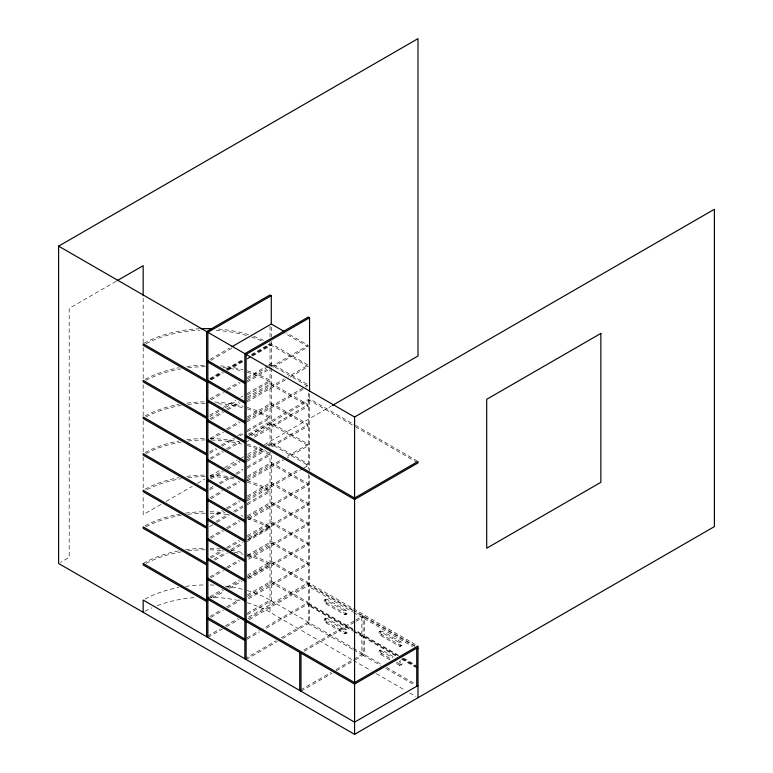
<?xml version="1.0" encoding="UTF-8"?>
<svg xmlns="http://www.w3.org/2000/svg" width="773" height="773" viewBox="0 0 773 773"><rect width="100%" height="100%" fill="white"/><g stroke="black" fill="none" stroke-linecap="round" stroke-linejoin="round"><path stroke-width="0.58" stroke-dasharray="3.87 2.9" d="M116.085 281.314L69.183 308.388L69.183 557.372L60.536 562.367M209.947 359.426L229.697 348.014M210.981 360.286L231.774 348.285M209.715 378.596L221.155 371.997M226.354 368.992L242.983 359.387M251.302 354.585L270.019 343.782M209.947 379.195L222.421 371.997M226.576 369.591L243.215 359.986M251.534 355.184L271.284 343.782L308.282 365.136L288.532 376.548M210.758 379.456L222.189 372.857M227.388 369.852L242.983 360.856M247.147 358.45L251.302 356.053M252.346 355.445L270.019 345.241A89.687 51.781 0 0 0 268.144 344.198M210.981 380.055L223.465 372.857M227.62 370.46L243.215 361.455M247.37 359.049L251.534 356.653M252.568 356.053L271.284 345.241L308.282 366.605L289.566 377.408M209.947 398.965L221.378 392.365M226.576 389.36L239.06 382.162M247.37 377.359L267.129 365.958M268.163 365.358L271.284 363.552L308.282 384.915L305.161 386.713M210.981 399.834L223.465 392.626M227.62 390.23L240.094 383.022M247.37 378.828L268.163 366.817M269.207 366.218L271.284 365.02L308.282 386.374L306.205 387.573M246.945 380.78L266.695 369.378M270.85 366.972L308.282 345.367L286.696 332.912M246.945 382.249L268.772 369.639M272.937 367.243L308.282 346.835L284.648 333.182M209.715 415.207L219.078 409.806M223.233 407.41L235.707 400.201M240.905 397.206L242.983 395.998M247.147 393.602L270.019 380.393A89.687 51.781 0 0 0 247.321 370.876M209.715 416.676L220.112 410.676M225.31 407.671L236.751 401.071M247.147 395.071L270.019 381.862A89.687 51.781 0 0 0 247.321 372.335M209.947 418.744L222.421 411.536M226.576 409.139L239.06 401.931M247.37 397.129L271.284 383.321L308.282 404.685L252.143 437.103M210.981 419.604L223.465 412.405M227.62 409.999L240.094 402.801M247.37 398.597L271.284 384.79L308.282 406.154L253.177 437.962M246.945 400.559L284.367 378.944M246.945 402.018L288.532 378.007M209.947 438.513L221.378 431.914M226.576 428.909L239.06 421.71M247.37 416.908L271.284 403.1L308.282 424.454L268.772 447.267M210.981 439.373L223.465 432.175M227.62 429.778L240.094 422.57M247.37 418.367L271.284 404.559L308.282 425.923L270.85 447.528M246.945 420.328L304.127 387.312M246.945 421.787L305.161 388.181M209.715 451.828L215.957 448.224M221.155 445.229L233.63 438.02M237.784 435.624L242.983 432.619M247.147 430.223L270.019 417.014A89.687 51.781 0 0 0 247.321 407.487M209.715 453.287L216.991 449.094M222.189 446.089L234.673 438.89M239.862 435.885L242.983 434.088M247.147 431.682L270.019 418.473A89.687 51.781 0 0 0 247.321 408.956M248.21 434.242L309.548 398.829L354.392 424.715M249.244 435.102L309.548 400.288L354.392 426.174M209.947 458.283L222.421 451.084M226.576 448.678L239.06 441.48M249.457 435.479L271.284 422.87L308.282 444.233L286.445 456.833M210.981 459.152L223.465 451.944M227.62 449.548L240.094 442.34M251.534 435.74L271.284 424.338L308.282 445.692L287.488 457.703M246.945 441.567L249.022 440.368M160.939 504.402L143.179 514.654L143.179 494.208M166.166 501.387L192.293 486.304M197.511 483.289L204.826 479.067M210.053 476.042L220.498 470.013M224.682 467.597L237.224 460.36M241.398 457.945L243.495 456.737M247.669 454.331L260.211 447.084M264.395 444.678L331.269 406.067M209.947 478.062L222.421 470.854M226.576 468.457L240.094 460.65M247.37 456.447L261.931 448.05M266.086 445.644L271.284 442.639L308.282 464.003L304.127 466.399M210.981 478.922L223.465 471.723M227.62 469.317L240.094 462.119M247.37 457.916L262.965 448.91M268.163 445.905L271.284 444.108L308.282 465.472L304.127 467.868M246.945 459.877L264.617 449.664M246.945 461.336L265.651 450.533M209.715 488.439L213.879 486.043M219.078 483.038L230.509 476.439M235.707 473.434L242.983 469.23M247.147 466.834L270.019 453.625A89.687 51.781 0 0 0 247.321 444.108M209.715 489.908L214.913 486.903M220.112 483.908L231.552 477.299M236.751 474.303L242.983 470.699M247.147 468.303L270.019 455.094A89.687 51.781 0 0 0 247.321 445.567M209.947 497.831L222.421 490.633M226.576 488.227L239.06 481.028M247.37 476.226L271.284 462.418L308.282 483.772L246.945 519.195M210.981 498.691L222.421 492.092M227.62 489.096L240.094 481.888M247.37 477.685L271.284 463.877L308.282 485.241L246.945 520.654M246.945 479.647L282.29 459.239M246.945 481.106L283.333 460.099M209.947 517.601L222.421 510.402M226.576 507.996L239.06 500.798M247.37 495.995L271.284 482.188L308.282 503.552L246.945 538.965M210.981 518.47L223.465 511.262M227.62 508.866L240.094 501.658M247.37 497.464L271.284 483.656L308.282 505.011L246.945 540.424M246.945 499.416L298.929 469.404M246.945 500.885L303.084 468.467M215.957 521.456L228.431 514.258M233.63 511.253L242.983 505.851M247.147 503.455L270.019 490.246A89.687 51.781 0 0 0 247.321 480.719M209.715 526.519L212.836 524.722M216.991 522.326L229.475 515.118M234.673 512.122L242.983 507.32M247.147 504.914L270.019 491.705A89.687 51.781 0 0 0 247.321 482.188M209.947 537.38L222.421 530.172M226.576 527.775L239.06 520.567M247.37 515.765L271.284 501.957L308.282 523.321L246.945 558.734M210.981 538.24L223.465 531.041M227.62 528.635L240.094 521.437M247.37 517.234L271.284 503.426L308.282 524.79L246.945 560.203M209.947 557.149L222.421 549.951M226.576 547.545L239.06 540.346M247.37 535.544L271.284 521.736L308.282 543.09L246.945 578.513M210.981 558.009L223.465 550.811M227.62 548.415L240.094 541.206M247.37 537.003L271.284 523.195L308.282 544.559L246.945 579.972M213.879 559.275L225.31 552.676M230.509 549.671L242.983 542.472M247.147 540.066L270.019 526.857A89.687 51.781 0 0 0 247.321 517.34M214.913 560.135L227.388 552.937M231.552 550.531L242.983 543.931M247.147 541.535L270.019 528.326A89.687 51.781 0 0 0 247.321 518.799M209.947 576.919L221.378 570.319M226.576 567.314L239.06 560.116M247.37 555.314L271.284 541.506L308.282 562.87L246.945 598.283M210.981 577.789L223.465 570.58M227.62 568.184L240.094 560.976M247.37 556.782L271.284 542.975L308.282 564.329L246.945 599.742M209.947 596.698L222.421 589.49M226.576 587.094L239.06 579.885M247.37 575.083L271.284 561.275L308.282 582.639L246.945 618.052M210.758 597.693L223.465 590.359M227.62 587.953L240.094 580.755M247.147 576.687L271.284 562.744L308.282 584.108M212.836 597.954L224.276 591.355M229.475 588.35L241.949 581.151M247.147 578.146L270.019 564.937A89.687 51.781 0 0 0 247.321 555.42M209.947 616.468L221.378 609.868M226.576 606.863L239.06 599.664M247.37 594.862L271.284 581.054L308.282 602.409L263.574 628.227M210.981 617.327L223.465 610.129M227.62 607.733L240.094 600.524M247.37 596.321L271.284 582.513L308.282 603.877L264.617 629.087M207.637 636.111L220.112 628.903M225.31 625.908L237.784 618.7M247.147 613.298L270.019 600.09L352.836 647.909M207.869 637.445L222.421 629.038M226.576 626.632L239.06 619.434M247.37 614.632L271.284 600.824L271.284 453.683M247.978 618.922L309.548 583.373L352.304 608.051M249.244 619.646L309.548 584.832L352.304 609.52M246.945 637.831L259.419 630.623M246.945 639.29L259.419 632.092M324.602 599.916L325.868 599.191M325.723 600.032L326.989 599.297L345.695 610.1A2.242 1.295 60 0 1 347.29 612.844A2.242 1.295 60 0 1 345.695 613.762L344.429 614.496L325.723 603.694A2.242 1.295 60 0 1 324.138 600.95A2.242 1.295 60 0 1 325.723 600.032L344.429 610.834A2.242 1.295 60 0 1 346.014 613.578A2.242 1.295 60 0 1 344.429 614.496M325.723 603.694L326.989 602.959L345.695 613.762M244.857 658.799L276.048 640.788M281.246 637.793L308.282 622.188M246.133 659.533L277.323 641.522M282.522 638.527L309.548 622.912L309.548 475.781M324.602 618.96L325.868 618.226M325.723 619.076L326.989 618.342L345.695 629.145A2.242 1.295 60 0 1 347.29 631.889A2.242 1.295 60 0 1 345.695 632.807L344.429 633.531L325.723 622.729A2.242 1.295 60 0 1 324.138 619.985A2.242 1.295 60 0 1 325.723 619.076L344.429 629.869A2.242 1.295 60 0 1 346.014 632.623A2.242 1.295 60 0 1 344.429 633.531M344.429 610.834L345.695 610.1M325.723 622.729L326.989 622.004L345.695 632.807M345.55 614.603L346.816 613.878M303.876 649.987L354.826 620.574M355.86 619.975L363.136 615.772L363.136 655.32L380.664 665.437M353.628 612.477L361.87 617.24L363.136 616.506L353.86 611.153M304.108 651.32L355.049 621.907M356.092 621.308L364.412 616.506L364.412 654.586L354.015 660.596M344.429 629.869L345.695 629.145M345.55 633.647L346.816 632.913M353.628 630.787L361.87 635.551L363.136 634.817L353.86 629.464M353.628 631.522L361.87 636.285L363.136 635.551L353.86 630.198M379.456 631.589L380.731 630.865M380.577 631.705L381.852 630.971L400.559 641.774A2.242 1.295 60 0 1 402.144 644.518A2.242 1.295 60 0 1 400.559 645.436L399.293 646.17L380.577 635.367A2.242 1.295 60 0 1 378.992 632.623A2.242 1.295 60 0 1 380.577 631.705L399.293 642.508A2.242 1.295 60 0 1 400.878 645.252A2.242 1.295 60 0 1 399.293 646.17M380.577 635.367L381.852 634.633L400.559 645.436M300.755 689.874L330.912 672.462M336.11 669.466L352.739 659.862M353.783 659.263L363.136 653.861M300.987 691.207L332.177 673.196M336.332 670.8L352.971 661.195M379.456 650.634L380.731 649.9M389.94 659.804L380.577 654.402A2.242 1.295 60 0 1 378.992 651.658A2.242 1.295 60 0 1 380.577 650.74L381.852 650.016L394.327 657.214M399.293 642.508L400.559 641.774M380.577 654.402L381.852 653.678L391.206 659.069M400.414 646.276L401.68 645.542M399.293 665.205L400.559 664.471A2.242 1.295 60 0 0 402.144 663.563A2.242 1.295 60 0 0 400.559 660.809L399.293 661.543A2.242 1.295 60 0 1 400.878 664.287A2.242 1.295 60 0 1 399.293 665.205L395.129 662.809M400.414 665.321L401.68 664.587M355.435 425.314L416.956 460.834M355.435 426.783L416.956 462.302M353.348 608.66L416.956 645.378M353.348 610.119L414.869 645.639M352.836 610.554L309.548 585.567L308.282 586.301L352.594 611.887M414.908 646.392L364.412 617.24L363.136 617.975L412.608 646.537M352.836 628.864L309.548 603.877L308.282 604.612L352.594 630.198M398.414 655.185L364.412 635.551L363.136 636.285L397.148 655.919M403.574 658.161L415.942 665.302M352.836 629.599L309.548 604.612L308.282 605.336L352.594 630.923M398.414 655.919L364.412 636.285L363.136 637.01L396.114 656.055M402.54 658.296L415.942 666.026M402.298 658.896L415.7 666.626M401.274 659.031L415.7 667.36M380.577 650.74L393.051 657.949M396.404 662.075L400.559 664.471M353.387 648.228L382.567 665.07M386.732 667.476L415.942 684.337M352.594 649.233L308.282 623.647L308.282 473.839M353.628 649.832L361.87 654.586L361.87 636.285M385.814 668.413L414.666 685.071M247.321 602.776A89.687 51.781 0 0 1 270.019 612.303L352.343 659.833M353.387 660.432L371.108 670.655M376.316 673.67L405.496 690.511M409.661 692.917L415.913 696.531M361.87 617.24L361.87 635.551M309.548 393.766L309.548 470.95M308.282 393.032L308.282 469.018M271.284 327.047L271.284 336.699M271.284 341.521L271.284 366.846M271.284 368.054L271.284 447.654M270.019 326.312L270.019 337.173M270.019 341.995L270.019 366.112M270.019 367.32L270.019 446.92M270.019 451.751L270.019 612.303M143.179 298.146L143.179 342.652M143.179 347.464L143.179 378.731M143.179 384.751L143.179 416.019M143.179 420.831L143.179 452.108M143.179 456.92L143.179 489.396M381.852 634.633A2.242 1.295 60 0 1 380.268 631.889A2.242 1.295 60 0 1 381.852 630.971M326.989 602.959A2.242 1.295 60 0 1 325.404 600.215A2.242 1.295 60 0 1 326.989 599.297M326.989 622.004A2.242 1.295 60 0 1 325.404 619.25A2.242 1.295 60 0 1 326.989 618.342M381.852 653.678A2.242 1.295 60 0 1 380.268 650.924A2.242 1.295 60 0 1 381.852 650.016M145.044 599.046A89.687 51.781 0 0 1 178.882 587.461M185.655 586.359A89.687 51.781 0 0 1 205.425 584.929M210.111 584.968A89.687 51.781 0 0 1 214.807 585.142M225.243 586.06A89.687 51.781 0 0 1 243.07 589.403M247.321 590.572A89.687 51.781 0 0 1 270.019 600.09M146 343.685A89.687 51.781 0 0 1 199.56 330.235M215.976 330.361A89.687 51.781 0 0 1 247.321 335.724M251.438 337.018A89.687 51.781 0 0 1 263.245 341.714M144.107 343.251A89.687 51.781 0 0 1 199.56 328.776M218.305 329.056A89.687 51.781 0 0 1 249.399 334.893M253.679 336.323A89.687 51.781 0 0 1 264.25 340.729M146 380.297A89.687 51.781 0 0 1 181.124 368.827M187.945 367.822A89.687 51.781 0 0 1 205.425 366.702M222.943 367.562A89.687 51.781 0 0 1 243.07 371.166M145.044 379.35A89.687 51.781 0 0 1 178.882 367.764M186.795 366.508A89.687 51.781 0 0 1 205.425 365.233M220.624 365.871A89.687 51.781 0 0 1 243.07 369.707M146 416.918A89.687 51.781 0 0 1 181.124 405.439M187.945 404.443A89.687 51.781 0 0 1 205.425 403.313M218.305 403.757A89.687 51.781 0 0 1 243.07 407.786M145.044 415.961A89.687 51.781 0 0 1 178.882 404.376M186.795 403.12A89.687 51.781 0 0 1 205.425 401.854M214.807 402.066A89.687 51.781 0 0 1 243.07 406.318M146 453.529A89.687 51.781 0 0 1 181.124 442.059M187.945 441.054A89.687 51.781 0 0 1 205.425 439.934M211.29 440.001A89.687 51.781 0 0 1 243.07 444.407M145.044 452.582A89.687 51.781 0 0 1 178.882 440.997M186.795 439.74A89.687 51.781 0 0 1 205.425 438.465M210.111 438.504A89.687 51.781 0 0 1 239.833 442.146M146.967 489.647A89.687 51.781 0 0 1 181.124 478.671M187.945 477.675A89.687 51.781 0 0 1 205.425 476.545M210.111 476.583A89.687 51.781 0 0 1 236.538 479.511M145.044 489.193A89.687 51.781 0 0 1 178.882 477.608M186.795 476.352A89.687 51.781 0 0 1 205.425 475.086M210.111 475.115A89.687 51.781 0 0 1 234.316 477.608M146 526.761A89.687 51.781 0 0 1 181.124 515.291M187.945 514.287A89.687 51.781 0 0 1 205.425 513.166M210.111 513.195A89.687 51.781 0 0 1 227.542 514.586M145.044 525.814A89.687 51.781 0 0 1 180.003 514.026M185.655 513.127A89.687 51.781 0 0 1 205.425 511.697M210.111 511.736A89.687 51.781 0 0 1 225.243 512.828M240.915 515.639A89.687 51.781 0 0 1 243.07 516.171M146 563.382A89.687 51.781 0 0 1 181.124 551.903M187.945 550.907A89.687 51.781 0 0 1 205.425 549.777M210.111 549.816A89.687 51.781 0 0 1 221.783 550.521M234.316 552.309A89.687 51.781 0 0 1 243.07 554.251M143.179 563.478A89.687 51.781 0 0 1 178.882 550.84M185.655 549.738A89.687 51.781 0 0 1 205.425 548.318M210.111 548.347A89.687 51.781 0 0 1 220.624 548.946M230.943 550.25A89.687 51.781 0 0 1 243.07 552.782M247.321 553.951A89.687 51.781 0 0 1 270.019 563.478M145.044 611.25A89.687 51.781 0 0 1 152.001 607.829M157.315 605.645A89.687 51.781 0 0 1 194.893 597.577M207.773 597.133A89.687 51.781 0 0 1 240.915 601.075"/><path stroke-width="1.16" d="M58.613 246.143L354.575 417.014L714.387 209.28L714.387 526.616L354.575 734.35L58.613 563.478L58.613 246.143L418 38.65L418 355.986L332.313 405.458M117.119 280.705L143.179 265.67L143.179 295.74M271.284 324.641L271.284 295.692L207.869 332.303L207.869 637.445M231.774 346.816L271.284 324.003L283.614 331.124M309.548 391.351L309.548 317.78L246.133 354.401L246.133 659.533M418 685.525L354.575 722.146L143.179 600.09L143.179 612.303M271.284 295.692L270.019 294.957L206.594 331.578L206.594 636.71M309.548 317.78L308.282 317.046L244.857 353.667L244.857 658.799M207.869 360.624L244.857 381.978M207.869 362.093L244.857 383.447M207.869 380.393L244.857 401.757M206.594 380.393L143.179 343.782L143.179 345.241L206.594 381.862M207.869 381.862L244.857 403.216M207.869 400.172L244.857 421.527M207.869 401.631L244.857 422.995M246.133 435.441L354.575 498.054L418 461.442L418 462.901L354.575 499.522L246.133 436.909M206.594 417.014L143.179 380.393L143.179 381.862L206.594 418.473M207.869 419.942L244.857 441.296M207.869 421.411L244.857 442.765M207.869 439.711L244.857 461.075M207.869 441.18L244.857 462.534M206.594 453.625L143.179 417.014L143.179 418.473L206.594 455.094M207.869 459.491L244.857 480.845M207.869 460.95L244.857 482.313M207.869 479.26L244.857 500.614M207.869 480.719L244.857 502.083M206.594 490.246L143.179 453.625L143.179 455.094L206.594 491.705M207.869 499.029L244.857 520.393M207.869 500.498L244.857 521.852M207.869 518.809L244.857 540.163M207.869 520.268L244.857 541.631M206.594 526.857L143.179 490.246L143.179 491.705L206.594 528.326M207.869 538.578L244.857 559.932M207.869 540.037L244.857 561.401M207.869 558.348L244.857 579.711M207.869 559.816L244.857 581.17M206.594 563.478L143.179 526.857L143.179 528.326L206.594 564.937M207.869 578.127L244.857 599.481M207.869 579.586L244.857 600.95M207.869 597.896L244.857 619.25M246.133 619.985L354.575 682.598L418 645.986L418 647.445L354.575 684.066L246.133 621.453M207.869 599.355L244.857 620.719M206.594 600.09L143.179 563.478L143.179 564.937L206.594 601.558M207.869 617.666L244.857 639.029M207.869 619.134L244.857 640.488M418 697.739L418 667.225L416.734 667.949L416.734 686.26M354.575 417.014L354.575 734.35M300.987 653.127L300.987 691.207M299.721 652.393L299.721 690.473M200.729 328.728A89.687 51.781 0 0 1 212.459 328.728M600.863 333.405L486.7 399.312L486.7 548.221L600.863 482.313L600.863 333.405M418 648.18L416.734 648.914L416.734 667.225L418 666.49L418 648.18"/></g></svg>
